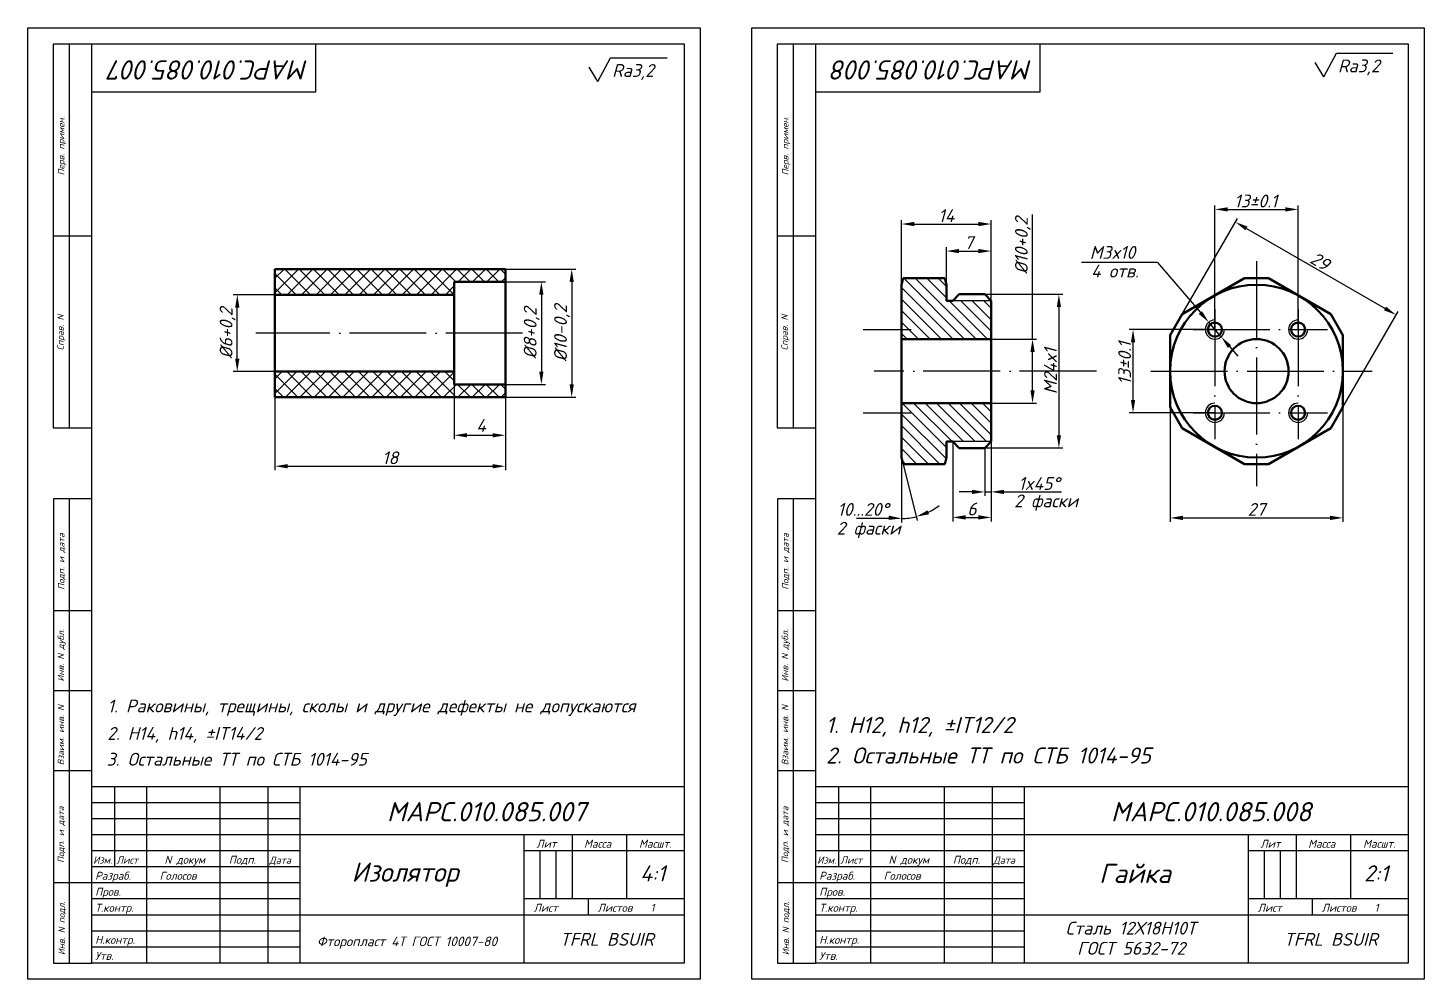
# Model space of a CAD drawing. Header units: millimetres. Extents: x -5427 to 3670, y -5891 to 948.
# Drawn here: x 2306.3 to 2742.6, y -4182.4 to -3885.4 of the extents above; entities that cross this region are included whole.
import ezdxf
from ezdxf.enums import TextEntityAlignment as Align

# ---------------------------------------------------------------- set-up
doc = ezdxf.new("R2010")
doc.units = ezdxf.units.MM
doc.header["$MEASUREMENT"] = 0
doc.linetypes.add('ACAD_ISO04W100', pattern=[30, 24, -3, 0, -3])
doc.layers.add('оси', color=1, linetype='ACAD_ISO04W100')
doc.layers.add('Толстые', color=7, linetype='Continuous', lineweight=50)
doc.layers.add('Тонкие', color=140, linetype='Continuous', lineweight=25)
doc.styles.get("Standard").update_dxf_attribs({"font": 'isocpeui.ttf'})
doc.styles.add('Для рамки', font='simplex.shx', dxfattribs={"oblique": 15, "height": 4})
doc.dimstyles.new('ISO-25', dxfattribs={"dimtxt": 4, "dimasz": 4, "dimexe": 1.25, "dimexo": 0, "dimtad": 1, "dimtxsty": 'Standard', "dimcen": 2.5, "dimadec": 0, "dimazin": 0, "dimtfac": 1, "dimtmove": 0, "dimatfit": 3, "dimfxl": 1, "dimarcsym": 0})

# ---------------------------------------------------------------- blocks, each defined once
blk = doc.blocks.new('*D207')
at = {"layer": 'Defpoints', "color": 0, "transparency": 16777216}
for p in [(2371.74, -3968.65), (2383.51, -3968.65), (2383.51, -3992.65)]:
    blk.add_point(p, dxfattribs=at)
at = {"layer": 'Тонкие', "color": 0, "lineweight": -2, "transparency": 16777216}
for p, q in [((2383.51, -3968.65), (2370.49, -3968.65)), ((2371.74, -3988.65), (2371.74, -3972.65)), ((2383.51, -3992.65), (2370.49, -3992.65))]:
    blk.add_line(p, q, dxfattribs=at)
at = {"layer": 'Тонкие', "color": 0, "transparency": 16777216}
for points in [[(2371.07, -3972.65), (2372.41, -3972.65), (2371.74, -3968.65)], [(2371.07, -3988.65), (2372.41, -3988.65), (2371.74, -3992.65)]]:
    blk.add_solid(points, dxfattribs=at)
at = {"layer": 'Тонкие', "color": 0, "transparency": 16777216, "insert": (2368.72, -3980.65), "char_height": 4, "attachment_point": 5, "rotation": 90}
blk.add_mtext('%%c6+0,2', dxfattribs=at)
blk = doc.blocks.new('*D208')
at = {"layer": 'Defpoints', "color": 0, "transparency": 16777216}
for p in [(2455.51, -3964.65), (2455.51, -3996.65), (2466.76, -3996.65)]:
    blk.add_point(p, dxfattribs=at)
at = {"layer": 'Тонкие', "color": 0, "lineweight": -2, "transparency": 16777216}
for p, q in [((2455.51, -3964.65), (2468.01, -3964.65)), ((2466.76, -3968.65), (2466.76, -3992.65)), ((2455.51, -3996.65), (2468.01, -3996.65))]:
    blk.add_line(p, q, dxfattribs=at)
at = {"layer": 'Тонкие', "color": 0, "transparency": 16777216}
for points in [[(2466.09, -3968.65), (2467.43, -3968.65), (2466.76, -3964.65)], [(2466.09, -3992.65), (2467.43, -3992.65), (2466.76, -3996.65)]]:
    blk.add_solid(points, dxfattribs=at)
at = {"layer": 'Тонкие', "color": 0, "transparency": 16777216, "insert": (2463.73, -3980.65), "char_height": 4, "attachment_point": 5, "rotation": 90}
blk.add_mtext('%%c8+0,2', dxfattribs=at)
blk = doc.blocks.new('*D209')
at = {"layer": 'Defpoints', "color": 0, "transparency": 16777216}
for p in [(2455.51, -3960.65), (2455.51, -4000.65), (2476.24, -4000.65)]:
    blk.add_point(p, dxfattribs=at)
at = {"layer": 'Тонкие', "color": 0, "lineweight": -2, "transparency": 16777216}
for p, q in [((2455.51, -3960.65), (2477.49, -3960.65)), ((2476.24, -3964.65), (2476.24, -3996.65)), ((2455.51, -4000.65), (2477.49, -4000.65))]:
    blk.add_line(p, q, dxfattribs=at)
at = {"layer": 'Тонкие', "color": 0, "transparency": 16777216}
for points in [[(2475.57, -3964.65), (2476.9, -3964.65), (2476.24, -3960.65)], [(2475.57, -3996.65), (2476.9, -3996.65), (2476.24, -4000.65)]]:
    blk.add_solid(points, dxfattribs=at)
at = {"layer": 'Тонкие', "color": 0, "transparency": 16777216, "insert": (2473.21, -3980.65), "char_height": 4, "attachment_point": 5, "rotation": 90}
blk.add_mtext('%%c10-0,2', dxfattribs=at)
blk = doc.blocks.new('*D210')
at = {"layer": 'Defpoints', "color": 0, "transparency": 16777216}
for p in [(2383.51, -4000.65), (2455.51, -4000.65), (2455.51, -4022.21)]:
    blk.add_point(p, dxfattribs=at)
at = {"layer": 'Тонкие', "color": 0, "lineweight": -2, "transparency": 16777216}
for p, q in [((2383.51, -4000.65), (2383.51, -4023.46)), ((2455.51, -4000.65), (2455.51, -4023.46)), ((2387.51, -4022.21), (2451.51, -4022.21))]:
    blk.add_line(p, q, dxfattribs=at)
at = {"layer": 'Тонкие', "color": 0, "transparency": 16777216}
for points in [[(2387.51, -4021.54), (2387.51, -4022.87), (2383.51, -4022.21)], [(2451.51, -4021.54), (2451.51, -4022.87), (2455.51, -4022.21)]]:
    blk.add_solid(points, dxfattribs=at)
at = {"layer": 'Тонкие', "color": 0, "transparency": 16777216, "insert": (2419.51, -4019.58), "char_height": 4, "attachment_point": 5}
blk.add_mtext('18', dxfattribs=at)
blk = doc.blocks.new('*D211')
at = {"layer": 'Defpoints', "color": 0, "transparency": 16777216}
for p in [(2651.62, -3979.52), (2677.21, -3979.52), (2677.21, -4005.52)]:
    blk.add_point(p, dxfattribs=at)
at = {"layer": 'Тонкие', "color": 0, "lineweight": -2, "transparency": 16777216}
for p, q in [((2677.21, -3979.52), (2650.37, -3979.52)), ((2651.62, -4001.52), (2651.62, -3983.52)), ((2677.21, -4005.52), (2650.37, -4005.52))]:
    blk.add_line(p, q, dxfattribs=at)
at = {"layer": 'Тонкие', "color": 0, "transparency": 16777216}
for points in [[(2650.96, -3983.52), (2652.29, -3983.52), (2651.62, -3979.52)], [(2650.96, -4001.52), (2652.29, -4001.52), (2651.62, -4005.52)]]:
    blk.add_solid(points, dxfattribs=at)
at = {"layer": 'Тонкие', "color": 0, "transparency": 16777216, "insert": (2649, -3990.07), "char_height": 4, "attachment_point": 5, "rotation": 90}
blk.add_mtext('13%%p0.1', dxfattribs=at)
blk = doc.blocks.new('*D212')
at = {"layer": 'Defpoints', "color": 0, "transparency": 16777216}
for p in [(2607.3, -3982.52), (2620.23, -3982.52), (2607.3, -4002.52)]:
    blk.add_point(p, dxfattribs=at)
at = {"layer": 'Тонкие', "color": 0, "lineweight": -2, "transparency": 16777216}
for p, q in [((2620.23, -3982.52), (2620.23, -3943.56)), ((2607.3, -3982.52), (2621.48, -3982.52)), ((2620.23, -3998.52), (2620.23, -3986.52)), ((2607.3, -4002.52), (2621.48, -4002.52))]:
    blk.add_line(p, q, dxfattribs=at)
at = {"layer": 'Тонкие', "color": 0, "transparency": 16777216}
for points in [[(2619.57, -3986.52), (2620.9, -3986.52), (2620.23, -3982.52)], [(2619.57, -3998.52), (2620.9, -3998.52), (2620.23, -4002.52)]]:
    blk.add_solid(points, dxfattribs=at)
at = {"layer": 'Тонкие', "color": 0, "transparency": 16777216, "insert": (2617.21, -3953.31), "char_height": 4, "attachment_point": 5, "rotation": 90}
blk.add_mtext('%%c10+0,2', dxfattribs=at)
blk = doc.blocks.new('*D213')
at = {"layer": 'Defpoints', "color": 0, "transparency": 16777216}
for p in [(2605.3, -3968.52), (2605.3, -4016.52), (2628.46, -4016.52)]:
    blk.add_point(p, dxfattribs=at)
at = {"layer": 'Тонкие', "color": 0, "lineweight": -2, "transparency": 16777216}
for p, q in [((2605.3, -3968.52), (2629.71, -3968.52)), ((2628.46, -3972.52), (2628.46, -4012.52)), ((2605.3, -4016.52), (2629.71, -4016.52))]:
    blk.add_line(p, q, dxfattribs=at)
at = {"layer": 'Тонкие', "color": 0, "transparency": 16777216}
for points in [[(2627.8, -3972.52), (2629.13, -3972.52), (2628.46, -3968.52)], [(2627.8, -4012.52), (2629.13, -4012.52), (2628.46, -4016.52)]]:
    blk.add_solid(points, dxfattribs=at)
at = {"layer": 'Тонкие', "color": 0, "transparency": 16777216, "insert": (2625.84, -3992.52), "char_height": 4, "attachment_point": 5, "rotation": 90}
blk.add_mtext('M24x1', dxfattribs=at)
blk = doc.blocks.new('*D214')
at = {"layer": 'Defpoints', "color": 0, "transparency": 16777216}
for p in [(2605.3, -4016.52), (2607.3, -4014.52), (2607.3, -4030.24)]:
    blk.add_point(p, dxfattribs=at)
at = {"layer": 'Тонкие', "color": 0, "lineweight": -2, "transparency": 16777216}
for p, q in [((2605.3, -4016.52), (2605.3, -4031.49)), ((2607.3, -4014.52), (2607.3, -4031.49)), ((2601.3, -4030.24), (2597.3, -4030.24)), ((2605.3, -4030.24), (2607.3, -4030.24)), ((2611.3, -4030.24), (2629.24, -4030.24))]:
    blk.add_line(p, q, dxfattribs=at)
at = {"layer": 'Тонкие', "color": 0, "transparency": 16777216}
for points in [[(2601.3, -4029.57), (2601.3, -4030.9), (2605.3, -4030.24)], [(2611.3, -4029.57), (2611.3, -4030.9), (2607.3, -4030.24)]]:
    blk.add_solid(points, dxfattribs=at)
at = {"layer": 'Тонкие', "color": 0, "transparency": 16777216, "insert": (2622.27, -4027.61), "char_height": 4, "attachment_point": 5}
blk.add_mtext('1x45%%d', dxfattribs=at)
blk = doc.blocks.new('*D215')
at = {"layer": 'Defpoints', "color": 0, "transparency": 16777216}
for p in [(2595.3, -4014.52), (2607.3, -4014.53), (2607.3, -4038.19)]:
    blk.add_point(p, dxfattribs=at)
at = {"layer": 'Тонкие', "color": 0, "lineweight": -2, "transparency": 16777216}
for p, q in [((2595.3, -4014.52), (2595.3, -4039.44)), ((2607.3, -4014.53), (2607.3, -4039.44)), ((2599.3, -4038.19), (2603.3, -4038.19))]:
    blk.add_line(p, q, dxfattribs=at)
at = {"layer": 'Тонкие', "color": 0, "transparency": 16777216}
for points in [[(2599.3, -4037.52), (2599.3, -4038.86), (2595.3, -4038.19)], [(2603.3, -4037.52), (2603.3, -4038.86), (2607.3, -4038.19)]]:
    blk.add_solid(points, dxfattribs=at)
at = {"layer": 'Тонкие', "color": 0, "transparency": 16777216, "insert": (2601.3, -4035.57), "char_height": 4, "attachment_point": 5}
blk.add_mtext('6', dxfattribs=at)
blk = doc.blocks.new('*D216')
at = {"layer": 'Defpoints', "color": 0, "transparency": 16777216}
for p in [(2607.3, -3955.03), (2593.3, -3970.52), (2607.3, -3970.52)]:
    blk.add_point(p, dxfattribs=at)
at = {"layer": 'Тонкие', "color": 0, "lineweight": -2, "transparency": 16777216}
for p, q in [((2593.3, -3970.52), (2593.3, -3953.78)), ((2597.3, -3955.03), (2603.3, -3955.03)), ((2607.3, -3970.52), (2607.3, -3953.78))]:
    blk.add_line(p, q, dxfattribs=at)
at = {"layer": 'Тонкие', "color": 0, "transparency": 16777216}
for points in [[(2597.3, -3954.36), (2597.3, -3955.7), (2593.3, -3955.03)], [(2603.3, -3954.36), (2603.3, -3955.7), (2607.3, -3955.03)]]:
    blk.add_solid(points, dxfattribs=at)
at = {"layer": 'Тонкие', "color": 0, "transparency": 16777216, "insert": (2600.3, -3952.38), "char_height": 4, "attachment_point": 5}
blk.add_mtext('7', dxfattribs=at)
blk = doc.blocks.new('*D217')
at = {"layer": 'Defpoints', "color": 0, "transparency": 16777216}
for p in [(2607.3, -3946.58), (2579.3, -3965.52), (2607.3, -3970.52)]:
    blk.add_point(p, dxfattribs=at)
at = {"layer": 'Тонкие', "color": 0, "lineweight": -2, "transparency": 16777216}
for p, q in [((2579.3, -3965.52), (2579.3, -3945.33)), ((2583.3, -3946.58), (2603.3, -3946.58)), ((2607.3, -3970.52), (2607.3, -3945.33))]:
    blk.add_line(p, q, dxfattribs=at)
at = {"layer": 'Тонкие', "color": 0, "transparency": 16777216}
for points in [[(2583.3, -3945.91), (2583.3, -3947.25), (2579.3, -3946.58)], [(2603.3, -3945.91), (2603.3, -3947.25), (2607.3, -3946.58)]]:
    blk.add_solid(points, dxfattribs=at)
at = {"layer": 'Тонкие', "color": 0, "transparency": 16777216, "insert": (2593.3, -3943.95), "char_height": 4, "attachment_point": 5}
blk.add_mtext('14', dxfattribs=at)
blk = doc.blocks.new('*D218')
at = {"layer": 'Defpoints', "color": 0, "transparency": 16777216}
for p in [(2663.21, -4003.76), (2717.21, -4003.76), (2717.21, -4038.35)]:
    blk.add_point(p, dxfattribs=at)
at = {"layer": 'Тонкие', "color": 0, "lineweight": -2, "transparency": 16777216}
for p, q in [((2663.21, -4003.76), (2663.21, -4039.6)), ((2717.21, -4003.76), (2717.21, -4039.6)), ((2667.21, -4038.35), (2713.21, -4038.35))]:
    blk.add_line(p, q, dxfattribs=at)
at = {"layer": 'Тонкие', "color": 0, "transparency": 16777216}
for points in [[(2667.21, -4037.68), (2667.21, -4039.01), (2663.21, -4038.35)], [(2713.21, -4037.68), (2713.21, -4039.01), (2717.21, -4038.35)]]:
    blk.add_solid(points, dxfattribs=at)
at = {"layer": 'Тонкие', "color": 0, "transparency": 16777216, "insert": (2690.21, -4035.7), "char_height": 4, "attachment_point": 5}
blk.add_mtext('27', dxfattribs=at)
blk = doc.blocks.new('*D219')
at = {"layer": 'Defpoints', "color": 0, "transparency": 16777216}
for p in [(2666.98, -3974.76), (2733.84, -3974.96), (2717.21, -4003.76)]:
    blk.add_point(p, dxfattribs=at)
at = {"layer": 'Тонкие', "color": 0, "lineweight": -2, "transparency": 16777216}
for p, q in [((2666.98, -3974.76), (2684.24, -3944.87)), ((2687.08, -3947.96), (2730.38, -3972.96)), ((2717.21, -4003.76), (2734.47, -3973.87))]:
    blk.add_line(p, q, dxfattribs=at)
at = {"layer": 'Тонкие', "color": 0, "transparency": 16777216}
for points in [[(2687.41, -3947.38), (2686.74, -3948.53), (2683.61, -3945.96)], [(2730.71, -3972.38), (2730.05, -3973.53), (2733.84, -3974.96)]]:
    blk.add_solid(points, dxfattribs=at)
at = {"layer": 'Тонкие', "color": 0, "transparency": 16777216, "insert": (2710.04, -3958.18), "char_height": 4, "attachment_point": 5, "rotation": 330}
blk.add_mtext('29', dxfattribs=at)
blk = doc.blocks.new('*D220')
at = {"layer": 'Defpoints', "color": 0, "transparency": 16777216}
for p in [(2703.21, -3942.01), (2677.21, -3979.52), (2703.21, -3979.52)]:
    blk.add_point(p, dxfattribs=at)
at = {"layer": 'Тонкие', "color": 0, "lineweight": -2, "transparency": 16777216}
for p, q in [((2677.21, -3979.52), (2677.21, -3940.76)), ((2681.21, -3942.01), (2699.21, -3942.01)), ((2703.21, -3979.52), (2703.21, -3940.76))]:
    blk.add_line(p, q, dxfattribs=at)
at = {"layer": 'Тонкие', "color": 0, "transparency": 16777216}
for points in [[(2681.21, -3941.35), (2681.21, -3942.68), (2677.21, -3942.01)], [(2699.21, -3941.35), (2699.21, -3942.68), (2703.21, -3942.01)]]:
    blk.add_solid(points, dxfattribs=at)
at = {"layer": 'Тонкие', "color": 0, "transparency": 16777216, "insert": (2689.98, -3939.39), "char_height": 4, "attachment_point": 5}
blk.add_mtext('13%%p0.1', dxfattribs=at)

msp = doc.modelspace()

# ---------------------------------------------------------------- hatches: boundary and pattern name
at = {"layer": 'Тонкие'}
h = msp.add_hatch(dxfattribs=at)
h.set_pattern_fill('ANSI37', color=256, angle=90, style=0)
h.set_pattern_definition([(135, (0, -1295.648), (-2.245064, -2.245064), []), (225, (0, -1295.648), (2.245064, -2.245064), [])])
h.paths.add_polyline_path([(2383.512, -3960.65), (2383.512, -3968.652), (2439.512, -3968.648), (2439.512, -3964.65), (2455.512, -3964.65), (2455.512, -3960.65)])
h.paths.add_polyline_path([(2383.512, -3992.65), (2383.512, -4000.65), (2455.512, -4000.65), (2455.512, -3996.65), (2439.512, -3996.65), (2439.512, -3992.65)])
h = msp.add_hatch(dxfattribs=at)
h.set_pattern_fill('ANSI31', color=256, scale=0.8, angle=90, style=0)
h.set_pattern_definition([(135, (-17.1817, -1319.648), (-1.7960512, -1.7960512), [])])
h.paths.add_polyline_path([(2595.297, -3970.524), (2593.297, -3970.524), (2593.297, -3965.524), (2592.797, -3963.524), (2579.797, -3963.524), (2579.297, -3965.524), (2579.297, -3982.524), (2607.297, -3982.524), (2607.297, -3970.524)])
h.paths.add_polyline_path([(2607.297, -4014.524), (2607.297, -4002.524), (2579.297, -4002.524), (2579.297, -4019.524), (2579.797, -4021.524), (2592.797, -4021.524), (2593.297, -4019.524), (2593.297, -4014.524), (2595.297, -4014.524)])

# ---------------------------------------------------------------- linework, layer by layer
for p, q in [((2306.331, -4182.351), (2306.331, -3885.351)), ((2306.331, -3885.351), (2516.331, -3885.351)), ((2516.331, -3885.351), (2516.331, -4182.351)), ((2532.566, -4182.351), (2532.566, -3885.351)), ((2532.566, -3885.351), (2742.566, -3885.351)), ((2742.566, -3885.351), (2742.566, -4182.351)), ((2314.331, -4010.351), (2314.331, -3890.351)), ((2314.331, -3890.351), (2326.331, -3890.351)), ((2319.331, -4010.351), (2319.331, -3890.351)), ((2326.331, -4177.351), (2326.331, -3890.351)), ((2326.331, -3890.351), (2511.331, -3890.351)), ((2396.331, -3905.351), (2396.331, -3890.351)), ((2511.331, -3890.351), (2511.331, -4177.351)), ((2540.566, -4010.351), (2540.566, -3890.351)), ((2540.566, -3890.351), (2552.566, -3890.351)), ((2545.566, -4010.351), (2545.566, -3890.351)), ((2552.566, -4177.351), (2552.566, -3890.351)), ((2552.566, -3890.351), (2737.566, -3890.351)), ((2622.566, -3905.351), (2622.566, -3890.351)), ((2737.566, -3890.351), (2737.566, -4177.351)), ((2326.331, -3905.351), (2396.331, -3905.351)), ((2552.566, -3905.351), (2622.566, -3905.351)), ((2326.331, -3950.351), (2314.331, -3950.351)), ((2552.566, -3950.351), (2540.566, -3950.351)), ((2326.331, -4010.351), (2314.331, -4010.351)), ((2552.566, -4010.351), (2540.566, -4010.351)), ((2314.331, -4032.351), (2314.331, -4177.351)), ((2326.331, -4032.351), (2314.331, -4032.351)), ((2319.331, -4177.351), (2319.331, -4032.351)), ((2540.566, -4032.351), (2540.566, -4177.351)), ((2552.566, -4032.351), (2540.566, -4032.351)), ((2545.566, -4177.351), (2545.566, -4032.351)), ((2326.331, -4067.351), (2314.331, -4067.351)), ((2552.566, -4067.351), (2540.566, -4067.351)), ((2326.331, -4092.351), (2314.331, -4092.351)), ((2552.566, -4092.351), (2540.566, -4092.351)), ((2326.331, -4117.351), (2314.331, -4117.351)), ((2552.566, -4117.351), (2540.566, -4117.351)), ((2511.331, -4122.351), (2326.331, -4122.351)), ((2333.331, -4122.351), (2333.331, -4147.351)), ((2333.331, -4122.351), (2333.331, -4147.351)), ((2343.331, -4122.351), (2343.331, -4177.351)), ((2343.331, -4122.351), (2343.331, -4177.351)), ((2366.331, -4122.351), (2366.331, -4177.351)), ((2366.331, -4122.351), (2366.331, -4177.351)), ((2381.331, -4122.351), (2381.331, -4177.351)), ((2381.331, -4122.351), (2381.331, -4177.351)), ((2391.331, -4122.351), (2391.331, -4177.351)), ((2391.331, -4122.351), (2391.331, -4177.351)), ((2737.566, -4122.351), (2552.566, -4122.351)), ((2559.566, -4122.351), (2559.566, -4147.351)), ((2559.566, -4122.351), (2559.566, -4147.351)), ((2569.566, -4122.351), (2569.566, -4177.351)), ((2569.566, -4122.351), (2569.566, -4177.351)), ((2592.566, -4122.351), (2592.566, -4177.351)), ((2592.566, -4122.351), (2592.566, -4177.351)), ((2607.566, -4122.351), (2607.566, -4177.351)), ((2607.566, -4122.351), (2607.566, -4177.351)), ((2617.566, -4122.351), (2617.566, -4177.351)), ((2617.566, -4122.351), (2617.566, -4177.351)), ((2511.331, -4137.351), (2391.331, -4137.351)), ((2461.331, -4137.351), (2461.331, -4177.351)), ((2461.331, -4137.351), (2461.331, -4177.351)), ((2476.331, -4137.351), (2476.331, -4157.351)), ((2476.331, -4137.351), (2476.331, -4157.351)), ((2493.331, -4137.351), (2493.331, -4157.351)), ((2493.331, -4137.351), (2493.331, -4157.351)), ((2737.566, -4137.351), (2617.566, -4137.351)), ((2687.566, -4137.351), (2687.566, -4177.351)), ((2687.566, -4137.351), (2687.566, -4177.351)), ((2702.566, -4137.351), (2702.566, -4157.351)), ((2702.566, -4137.351), (2702.566, -4157.351)), ((2719.566, -4137.351), (2719.566, -4157.351)), ((2719.566, -4137.351), (2719.566, -4157.351)), ((2391.331, -4142.351), (2326.331, -4142.351)), ((2511.331, -4142.351), (2461.331, -4142.351)), ((2617.566, -4142.351), (2552.566, -4142.351)), ((2737.566, -4142.351), (2687.566, -4142.351)), ((2391.331, -4147.351), (2326.331, -4147.351)), ((2391.331, -4147.351), (2326.331, -4147.351)), ((2617.566, -4147.351), (2552.566, -4147.351)), ((2617.566, -4147.351), (2552.566, -4147.351)), ((2326.331, -4152.351), (2314.331, -4152.351)), ((2552.566, -4152.351), (2540.566, -4152.351)), ((2511.331, -4157.351), (2461.331, -4157.351)), ((2511.331, -4157.351), (2461.331, -4157.351)), ((2481.331, -4157.351), (2481.331, -4162.351)), ((2481.331, -4157.351), (2481.331, -4162.351)), ((2737.566, -4157.351), (2687.566, -4157.351)), ((2737.566, -4157.351), (2687.566, -4157.351)), ((2707.566, -4157.351), (2707.566, -4162.351)), ((2707.566, -4157.351), (2707.566, -4162.351)), ((2511.331, -4162.351), (2391.331, -4162.351)), ((2511.331, -4162.351), (2391.331, -4162.351)), ((2737.566, -4162.351), (2617.566, -4162.351)), ((2737.566, -4162.351), (2617.566, -4162.351)), ((2314.331, -4177.351), (2326.331, -4177.351)), ((2511.331, -4177.351), (2326.331, -4177.351)), ((2540.566, -4177.351), (2552.566, -4177.351)), ((2737.566, -4177.351), (2552.566, -4177.351)), ((2516.331, -4182.351), (2306.331, -4182.351)), ((2742.566, -4182.351), (2532.566, -4182.351))]:
    msp.add_line(p, q)
at = {"layer": 'оси'}
for p, q in [((2690.214, -3958.184), (2690.214, -4028.408)), ((2677.214, -3973.193), (2677.214, -4013.737)), ((2703.214, -3973.193), (2703.214, -4013.737)), ((2460.874, -3980.65), (2377.518, -3980.65)), ((2567.297, -3979.524), (2582.32, -3979.524)), ((2670.373, -3979.524), (2712.421, -3979.524)), ((2640.187, -3992.524), (2570.719, -3992.524)), ((2657.172, -3992.524), (2726.363, -3992.524)), ((2567.297, -4005.524), (2582.341, -4005.524)), ((2670.373, -4005.524), (2712.421, -4005.524))]:
    msp.add_line(p, q, dxfattribs=at)
at = {"layer": 'Толстые'}
for p, q in [((2383.512, -4000.65), (2383.512, -3960.65)), ((2383.512, -3960.65), (2455.512, -3960.65)), ((2455.512, -3960.65), (2455.512, -4000.65)), ((2439.512, -3964.65), (2439.512, -3996.65)), ((2439.512, -3964.65), (2455.512, -3964.65)), ((2579.297, -3965.524), (2579.797, -3963.524)), ((2579.797, -3963.524), (2592.797, -3963.524)), ((2593.297, -3965.524), (2592.797, -3963.524)), ((2693.984, -3963.524), (2686.443, -3963.524)), ((2383.512, -3968.652), (2439.512, -3968.648)), ((2579.297, -3965.524), (2579.297, -4019.524)), ((2593.297, -3965.524), (2593.297, -3970.524)), ((2595.297, -3970.524), (2597.297, -3968.524)), ((2605.297, -3968.524), (2597.297, -3968.524)), ((2607.297, -3970.524), (2605.297, -3968.524)), ((2593.297, -3970.524), (2595.297, -3970.524)), ((2595.297, -3970.524), (2595.297, -3970.524)), ((2607.297, -3970.524), (2607.297, -4014.531)), ((2666.984, -3974.759), (2663.214, -3981.289)), ((2717.214, -3981.289), (2713.443, -3974.759)), ((2607.297, -3982.524), (2579.297, -3982.524)), ((2383.512, -3992.65), (2439.512, -3992.65)), ((2439.512, -3996.65), (2455.512, -3996.65)), ((2455.512, -4000.65), (2383.512, -4000.65)), ((2607.297, -4002.524), (2579.297, -4002.524)), ((2663.214, -4003.759), (2666.984, -4010.289)), ((2713.443, -4010.289), (2717.214, -4003.759)), ((2593.297, -4014.524), (2593.297, -4019.524)), ((2593.297, -4014.524), (2595.297, -4014.524)), ((2595.297, -4014.524), (2595.297, -4014.524)), ((2595.297, -4014.524), (2597.297, -4016.524)), ((2605.297, -4016.524), (2597.297, -4016.524)), ((2607.297, -4014.524), (2605.297, -4016.524)), ((2579.297, -4019.524), (2579.797, -4021.524)), ((2579.797, -4021.524), (2592.797, -4021.524)), ((2593.297, -4019.524), (2592.797, -4021.524)), ((2686.443, -4021.524), (2693.984, -4021.524))]:
    msp.add_line(p, q, dxfattribs=at)
for points in [[(2686.443, -3963.524), (2666.984, -3974.759)], [(2713.443, -3974.759), (2693.984, -3963.524)], [(2663.214, -3981.289), (2663.214, -4003.759)], [(2717.214, -4003.759), (2717.214, -3981.289)], [(2666.984, -4010.289), (2686.443, -4021.524)], [(2693.984, -4021.524), (2713.443, -4010.289)]]:
    msp.add_lwpolyline(points, dxfattribs=at)
for centre, radius in [((2690.214, -3992.524), 27), ((2677.214, -3979.524), 2.2), ((2703.214, -3979.524), 2.2), ((2690.214, -3992.524), 10), ((2677.214, -4005.524), 2.2), ((2703.214, -4005.524), 2.2)]:
    msp.add_circle(centre, radius, dxfattribs=at)
at = {"layer": 'Тонкие'}
for p, q in [((2484.426, -3902.062), (2488.391, -3894.636)), ((2488.391, -3894.636), (2506.056, -3894.641)), ((2711.216, -3900.635), (2715.18, -3893.21)), ((2715.18, -3893.21), (2732.846, -3893.215)), ((2484.426, -3902.062), (2481.701, -3897.606)), ((2711.216, -3900.635), (2708.491, -3896.18)), ((2659.29, -3958.558), (2635.559, -3958.565)), ((2659.29, -3958.558), (2672.665, -3974.203)), ((2607.297, -3970.524), (2595.297, -3970.524)), ((2679.163, -3981.804), (2675.264, -3977.244)), ((2681.763, -3984.845), (2684.362, -3987.885)), ((2439.512, -3996.65), (2439.512, -4013.796)), ((2455.512, -3996.65), (2455.512, -4013.796)), ((2443.512, -4012.546), (2451.512, -4012.546)), ((2607.297, -4014.524), (2595.297, -4014.524)), ((2579.297, -4019.524), (2579.297, -4039.786)), ((2579.797, -4021.524), (2584.211, -4039.181)), ((2578.593, -4038.578), (2565.174, -4038.565)), ((2391.331, -4127.351), (2326.331, -4127.351)), ((2617.566, -4127.351), (2552.566, -4127.351)), ((2391.331, -4132.351), (2326.331, -4132.351)), ((2617.566, -4132.351), (2552.566, -4132.351)), ((2391.331, -4137.351), (2326.331, -4137.351)), ((2617.566, -4137.351), (2552.566, -4137.351)), ((2466.331, -4142.351), (2466.331, -4157.351)), ((2466.331, -4142.351), (2466.331, -4157.351)), ((2471.331, -4142.351), (2471.331, -4157.351)), ((2471.331, -4142.351), (2471.331, -4157.351)), ((2692.566, -4142.351), (2692.566, -4157.351)), ((2692.566, -4142.351), (2692.566, -4157.351)), ((2697.566, -4142.351), (2697.566, -4157.351)), ((2697.566, -4142.351), (2697.566, -4157.351)), ((2391.331, -4152.351), (2326.331, -4152.351)), ((2617.566, -4152.351), (2552.566, -4152.351)), ((2617.566, -4152.351), (2552.566, -4152.351)), ((2391.331, -4157.351), (2326.331, -4157.351)), ((2391.331, -4157.351), (2326.331, -4157.351)), ((2617.566, -4157.351), (2552.566, -4157.351)), ((2617.566, -4157.351), (2552.566, -4157.351)), ((2391.331, -4162.351), (2326.331, -4162.351)), ((2391.331, -4162.351), (2326.331, -4162.351)), ((2617.566, -4162.351), (2552.566, -4162.351)), ((2617.566, -4162.351), (2552.566, -4162.351)), ((2391.331, -4167.351), (2326.331, -4167.351)), ((2391.331, -4167.351), (2326.331, -4167.351)), ((2617.566, -4167.351), (2552.566, -4167.351)), ((2617.566, -4167.351), (2552.566, -4167.351)), ((2391.331, -4172.351), (2326.331, -4172.351)), ((2391.331, -4172.351), (2326.331, -4172.351)), ((2617.566, -4172.351), (2552.566, -4172.351)), ((2617.566, -4172.351), (2552.566, -4172.351))]:
    msp.add_line(p, q, dxfattribs=at)
for centre, radius, start, end in [((2677.214, -3979.524), 3, 90, 0), ((2703.214, -3979.524), 3, 90, 0), ((2677.214, -4005.524), 3, 90, 0), ((2703.214, -4005.524), 3, 90, 0), ((2579.297, -4019.524), 19.012, 296.11317, 308.1901), ((2579.297, -4019.524), 19.012, 270, 284.03624)]:
    msp.add_arc(centre, radius, start, end, dxfattribs=at)
for points in [[(2673.172, -3973.77), (2672.158, -3974.637), (2675.264, -3977.244)], [(2682.269, -3984.411), (2681.256, -3985.278), (2679.163, -3981.804)], [(2443.512, -4011.88), (2443.512, -4013.213), (2439.512, -4012.546)], [(2451.512, -4011.88), (2451.512, -4013.213), (2455.512, -4012.546)], [(2575.341, -4037.641), (2575.265, -4038.972), (2579.297, -4038.536)], [(2587.893, -4037.222), (2587.436, -4035.969), (2583.908, -4037.968)]]:
    msp.add_solid(points, dxfattribs=at)

# ---------------------------------------------------------------- texts
for s, p in [('МАРС.010.085.007', (2394.047, -3895.463)), ('МАРС.010.085.008', (2620.281, -3895.463))]:
    msp.add_text(s, height=6, rotation=180, dxfattribs=at).set_placement(p)
for s, height, p in [('Ra3,2', 4, (2715.678, -3899.209)), ('Ra3,2', 4, (2488.888, -3900.635)), ('M3x10', 4, (2638.134, -3957.457)), ('4 отв.', 4, (2638.525, -3963.271)), ('10...20%%d', 4, (2559.263, -4037.698)), ('2 фаски', 4, (2614.492, -4035.034)), ('2 фаски', 4, (2559.047, -4043.575)), ('1. Раковины, трещины, сколы и другие дефекты не допускаются', 4, (2331.229, -4099.079)), ('1. H12, h12, %%pIT12/2', 5, (2555.653, -4105.516)), ('2. H14, h14, %%pIT14/2', 4, (2331.105, -4107.655)), ('3. Остальные ТТ по СТБ 1014-95', 4, (2330.936, -4115.715)), ('2. Остальные ТТ по СТБ 1014-95', 5, (2555.711, -4115.043)), ('МАРС.010.085.007', 6, (2418.495, -4133.094)), ('МАРС.010.085.008', 6, (2644.73, -4133.094)), ('Изм.', 2.25, (2326.699, -4146.307)), ('Лист', 2.25, (2333.986, -4146.307)), ('Дата', 2.25, (2381.736, -4146.337)), ('Изм.', 2.25, (2552.933, -4146.307)), ('Лист', 2.25, (2560.22, -4146.307)), ('Дата', 2.25, (2607.97, -4146.337)), ('Изолятор', 6, (2407.435, -4151.95)), ('4:1', 5, (2497.619, -4151.849)), ('Гайка', 6, (2641.002, -4152.357)), ('2:1', 5, (2723.853, -4151.849)), ('Разраб.', 2.5, (2327.331, -4151.351)), ('Голосов', 2.5, (2347.46, -4151.351)), ('Разраб.', 2.5, (2553.566, -4151.351)), ('Голосов', 2.5, (2573.695, -4151.351)), ('Пров.', 2.5, (2327.331, -4156.351)), ('Пров.', 2.5, (2553.566, -4156.351)), ('Т.контр.', 2.5, (2327.331, -4161.351)), ('Лист', 2.5, (2464.331, -4161.351)), ('Листов', 2.5, (2484.331, -4161.351)), ('1', 2.5, (2500.846, -4161.351)), ('Т.контр.', 2.5, (2553.566, -4161.351)), ('Лист', 2.5, (2690.566, -4161.351)), ('Листов', 2.5, (2710.566, -4161.351)), ('1', 2.5, (2727.08, -4161.351)), ('Сталь 12Х18Н10Т', 4, (2630.564, -4168.461)), ('Н.контр.', 2.5, (2327.331, -4171.351)), ('Фторопласт 4Т ГОСТ 10007-80', 3, (2396.65, -4172.085)), ('TFRL BSUIR', 4, (2472.506, -4171.947)), ('Н.контр.', 2.5, (2553.566, -4171.351)), ('TFRL BSUIR', 4, (2698.74, -4171.947)), ('Утв.', 2.5, (2327.331, -4176.351)), ('Утв.', 2.5, (2553.566, -4176.351)), ('ГОСТ 5632-72', 4, (2634.172, -4174.741))]:
    msp.add_text(s, height=height, dxfattribs=at).set_placement(p)
at = {"layer": 'Тонкие', "linetype": 'Continuous', "style": 'Для рамки', "oblique": 15}
for s, p in [('Перв. примен.', (2317.736, -3931.379)), ('Перв. примен.', (2543.971, -3931.379)), ('Справ. N', (2317.492, -3986.013)), ('Справ. N', (2543.726, -3986.013)), ('Подп. и дата', (2317.752, -4060.793)), ('Подп. и дата', (2543.986, -4060.793)), ('Инв. N дубл.', (2317.654, -4089.432)), ('Инв. N дубл.', (2543.889, -4089.432)), ('Взаим. инв. N', (2317.654, -4115.594)), ('Взаим. инв. N', (2543.889, -4115.594)), ('Подп. и дата', (2317.654, -4146.094)), ('Подп. и дата', (2543.889, -4146.094)), ('Инв. N подл.', (2317.88, -4174.865)), ('Инв. N подл.', (2544.114, -4174.865))]:
    msp.add_text(s, height=2, rotation=90, dxfattribs=at).set_placement(p)
at = {"layer": 'Тонкие'}
for s, p in [('Лит', (2468.331, -4141.351)), ('Масса', (2484.331, -4141.351)), ('Масшт.', (2502.331, -4141.351)), ('Лит', (2694.566, -4141.351)), ('Масса', (2710.566, -4141.351)), ('Масшт.', (2728.566, -4141.351)), ('N докум', (2355.331, -4146.351)), ('Подп.', (2373.331, -4146.351)), ('N докум', (2581.566, -4146.351)), ('Подп.', (2599.566, -4146.351))]:
    msp.add_text(s, height=2.5, dxfattribs=at).set_placement(p, align=Align.CENTER)
at = {"layer": 'Тонкие', "insert": (2447.928, -4009.521), "char_height": 4, "attachment_point": 5}
msp.add_mtext('4', dxfattribs=at)

# ---------------------------------------------------------------- dimensions: what is measured, and where the dimension line sits
at = {"layer": 'Тонкие'}
dim = msp.add_linear_dim(base=(2703.214, -3942.012), p1=(2677.214, -3979.524), p2=(2703.214, -3979.524), text='13%%p0.1', dimstyle='ISO-25', dxfattribs=at)
dim.commit()
dim.dimension.update_dxf_attribs({"geometry": '*D220', "text_midpoint": (2689.985, -3942.012), "dimtype": 160})
for base, p1, p2, text, picture, middle in [((2607.297, -3946.579), (2579.297, -3965.524), (2607.297, -3970.524), '14', '*D217', (2593.297, -3943.954)), ((2607.297, -3955.03), (2593.297, -3970.524), (2607.297, -3970.524), '7', '*D216', (2600.297, -3952.379)), ((2455.512, -4022.207), (2383.512, -4000.65), (2455.512, -4000.65), '18', '*D210', (2419.512, -4019.582)), ((2717.214, -4038.346), (2663.214, -4003.759), (2717.214, -4003.759), '27', '*D218', (2690.214, -4035.695)), ((2607.297, -4038.191), (2595.297, -4014.524), (2607.297, -4014.531), '6', '*D215', (2601.297, -4035.566)), ((2607.297, -4030.236), (2605.297, -4016.524), (2607.297, -4014.524), '1x45%%d', '*D214', (2622.267, -4027.611))]:
    dim = msp.add_linear_dim(base=base, p1=p1, p2=p2, text=text, dimstyle='ISO-25', dxfattribs=at)
    dim.commit()
    dim.dimension.update_dxf_attribs({"geometry": picture, "text_midpoint": middle})
for base, p1, p2, text, picture, middle in [((2620.232, -3982.524), (2607.297, -4002.524), (2607.297, -3982.524), '%%c10+0,2', '*D212', (2620.232, -3953.311)), ((2651.623, -3979.524), (2677.214, -4005.524), (2677.214, -3979.524), '13%%p0.1', '*D211', (2651.623, -3990.069))]:
    dim = msp.add_linear_dim(base=base, p1=p1, p2=p2, angle=90, text=text, dimstyle='ISO-25', dxfattribs=at)
    dim.commit()
    dim.dimension.update_dxf_attribs({"geometry": picture, "text_midpoint": middle, "dimtype": 160})
dim = msp.add_aligned_dim(p1=(2666.984, -3974.759), p2=(2717.214, -4003.759), distance=33.258, text='29', dimstyle='ISO-25', dxfattribs=at)
dim.commit()
dim.dimension.update_dxf_attribs({"geometry": '*D219', "text_midpoint": (2710.041, -3958.183)})
for base, p1, p2, text, picture, middle in [((2476.237, -4000.65), (2455.512, -3960.65), (2455.512, -4000.65), '%%c10-0,2', '*D209', (2473.212, -3980.65)), ((2466.76, -3996.65), (2455.512, -3964.65), (2455.512, -3996.65), '%%c8+0,2', '*D208', (2463.735, -3980.65)), ((2371.74, -3968.652), (2383.512, -3992.65), (2383.511, -3968.652), '%%c6+0,2', '*D207', (2368.715, -3980.651)), ((2628.462, -4016.524), (2605.297, -3968.524), (2605.297, -4016.524), 'M24x1', '*D213', (2625.837, -3992.524))]:
    dim = msp.add_linear_dim(base=base, p1=p1, p2=p2, angle=90, text=text, dimstyle='ISO-25', dxfattribs=at)
    dim.commit()
    dim.dimension.update_dxf_attribs({"geometry": picture, "text_midpoint": middle})

doc.saveas('drawing.dxf')
